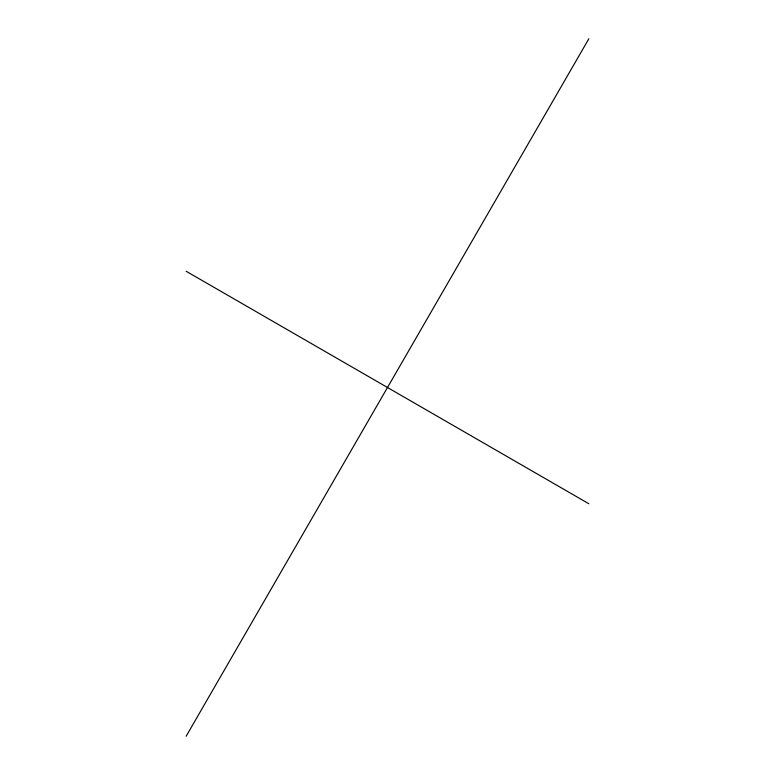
<?xml version="1.0" encoding="UTF-8"?>
<svg xmlns="http://www.w3.org/2000/svg" width="775" height="775" viewBox="0 0 775 775"><rect width="100%" height="100%" fill="white"/><g stroke="black" fill="none" stroke-linecap="round" stroke-linejoin="round"><path stroke-width="1.16" d="M186.145 736.25L588.855 38.75M186.145 271.25L588.855 503.75"/></g></svg>
